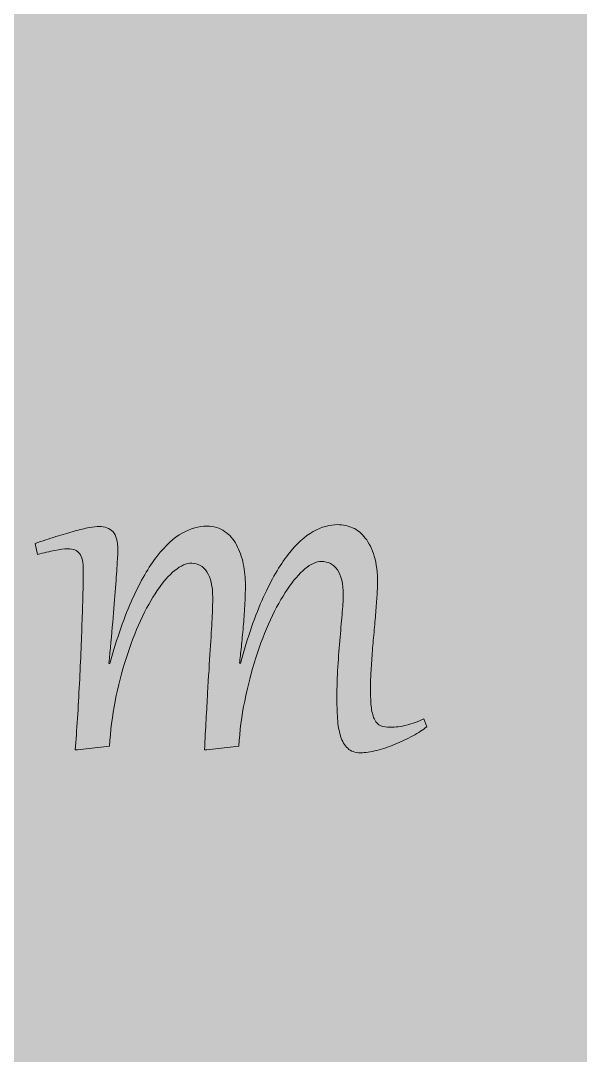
# Model space of a CAD drawing. Extents: x -4214 to -1795, y -2227 to -856.
# Drawn here: x -3438.1 to -3364.2, y -1678.1 to -1541.4 of the extents above; entities that cross this region are included whole.
import ezdxf

# ---------------------------------------------------------------- set-up
doc = ezdxf.new("R2010")
doc.units = 0
doc.header["$MEASUREMENT"] = 0
doc.layers.add('Layer 1', color=7, linetype='Continuous')

# ---------------------------------------------------------------- blocks, each defined once
blk = doc.blocks.new('block 14')
at = {"layer": 'Layer 1', "true_color": 0x2a3f49}
h = blk.add_hatch(color=149, dxfattribs=at)
h.dxf.hatch_style = 2
edge = h.paths.add_edge_path()
edge.add_spline(control_points=[(-3436.21, -1610.52), (-3435.26, -1610.18), (-3434.34, -1609.88), (-3433.46, -1609.6), (-3432.58, -1609.33), (-3431.78, -1609.09), (-3431.04, -1608.89), (-3430.3, -1608.68), (-3429.65, -1608.53), (-3429.08, -1608.42), (-3428.52, -1608.31), (-3428.08, -1608.26), (-3427.75, -1608.26), (-3426.98, -1608.26), (-3426.37, -1608.49), (-3425.93, -1608.95), (-3425.5, -1609.42), (-3425.28, -1610.21), (-3425.28, -1611.35), (-3425.28, -1611.61), (-3425.3, -1612.18), (-3425.36, -1613.07), (-3425.41, -1613.95), (-3425.49, -1615.05), (-3425.59, -1616.38), (-3425.69, -1617.71), (-3425.81, -1619.22), (-3425.96, -1620.93), (-3426.11, -1622.63), (-3426.28, -1624.45), (-3426.47, -1626.37), (-3426.47, -1626.37), (-3426.34, -1626.39), (-3426.34, -1626.39), (-3425.4, -1622.98), (-3424.41, -1620.12), (-3423.34, -1617.8), (-3422.28, -1615.48), (-3421.2, -1613.61), (-3420.1, -1612.19), (-3419, -1610.77), (-3417.89, -1609.75), (-3416.78, -1609.14), (-3415.66, -1608.53), (-3414.58, -1608.22), (-3413.54, -1608.22), (-3412.61, -1608.22), (-3411.82, -1608.45), (-3411.18, -1608.91), (-3410.54, -1609.36), (-3410.01, -1609.96), (-3409.61, -1610.7), (-3409.21, -1611.44), (-3408.91, -1612.27), (-3408.72, -1613.2), (-3408.53, -1614.14), (-3408.44, -1615.09), (-3408.44, -1616.06), (-3408.44, -1616.9), (-3408.47, -1617.8), (-3408.52, -1618.74), (-3408.58, -1619.69), (-3408.64, -1620.62), (-3408.72, -1621.54), (-3408.8, -1622.47), (-3408.89, -1623.34), (-3408.97, -1624.16), (-3409.06, -1624.99), (-3409.14, -1625.71), (-3409.21, -1626.33), (-3409.21, -1626.33), (-3409.08, -1626.35), (-3409.08, -1626.35), (-3408.15, -1622.89), (-3407.14, -1619.98), (-3406.07, -1617.64), (-3405.01, -1615.29), (-3403.92, -1613.41), (-3402.81, -1611.99), (-3401.7, -1610.57), (-3400.59, -1609.55), (-3399.48, -1608.94), (-3398.37, -1608.32), (-3397.28, -1608.02), (-3396.24, -1608.02), (-3395.57, -1608.02), (-3394.92, -1608.16), (-3394.28, -1608.44), (-3393.65, -1608.72), (-3393.09, -1609.18), (-3392.6, -1609.8), (-3392.11, -1610.43), (-3391.72, -1611.23), (-3391.42, -1612.21), (-3391.13, -1613.19), (-3390.98, -1614.37), (-3390.98, -1615.75), (-3390.98, -1616.14), (-3391, -1616.67), (-3391.05, -1617.36), (-3391.1, -1618.03), (-3391.16, -1618.79), (-3391.22, -1619.62), (-3391.29, -1620.45), (-3391.37, -1621.33), (-3391.45, -1622.27), (-3391.54, -1623.2), (-3391.62, -1624.12), (-3391.68, -1625.01), (-3391.75, -1625.92), (-3391.81, -1626.77), (-3391.86, -1627.59), (-3391.91, -1628.4), (-3391.93, -1629.1), (-3391.93, -1629.69), (-3391.93, -1630.74), (-3391.88, -1631.59), (-3391.8, -1632.25), (-3391.71, -1632.9), (-3391.56, -1633.43), (-3391.36, -1633.81), (-3391.16, -1634.19), (-3390.89, -1634.45), (-3390.56, -1634.59), (-3390.22, -1634.73), (-3389.81, -1634.8), (-3389.33, -1634.8), (-3388.63, -1634.8), (-3387.91, -1634.71), (-3387.15, -1634.51), (-3386.4, -1634.32), (-3385.64, -1634.05), (-3384.88, -1633.7), (-3384.88, -1633.7), (-3384.5, -1634.74), (-3384.5, -1634.74), (-3384.98, -1635.13), (-3385.59, -1635.53), (-3386.33, -1635.93), (-3387.07, -1636.33), (-3387.84, -1636.7), (-3388.65, -1637.04), (-3389.47, -1637.37), (-3390.28, -1637.65), (-3391.08, -1637.86), (-3391.89, -1638.07), (-3392.6, -1638.17), (-3393.22, -1638.17), (-3393.94, -1638.17), (-3394.51, -1637.97), (-3394.93, -1637.58), (-3395.34, -1637.2), (-3395.66, -1636.66), (-3395.87, -1635.99), (-3396.07, -1635.32), (-3396.21, -1634.54), (-3396.27, -1633.64), (-3396.33, -1632.74), (-3396.36, -1631.77), (-3396.36, -1630.74), (-3396.36, -1629.49), (-3396.31, -1628.18), (-3396.23, -1626.81), (-3396.14, -1625.44), (-3396.04, -1624.14), (-3395.93, -1622.9), (-3395.83, -1621.67), (-3395.73, -1620.55), (-3395.64, -1619.55), (-3395.56, -1618.55), (-3395.51, -1617.8), (-3395.51, -1617.28), (-3395.51, -1615.82), (-3395.77, -1614.72), (-3396.29, -1613.99), (-3396.8, -1613.26), (-3397.51, -1612.89), (-3398.39, -1612.89), (-3399.08, -1612.89), (-3399.81, -1613.22), (-3400.58, -1613.87), (-3401.35, -1614.52), (-3402.12, -1615.42), (-3402.89, -1616.56), (-3403.67, -1617.7), (-3404.41, -1619.05), (-3405.13, -1620.6), (-3405.85, -1622.15), (-3406.49, -1623.83), (-3407.07, -1625.64), (-3407.65, -1627.45), (-3408.13, -1629.35), (-3408.53, -1631.33), (-3408.93, -1633.31), (-3409.19, -1635.3), (-3409.31, -1637.28), (-3409.31, -1637.28), (-3413.52, -1637.8), (-3413.52, -1637.8), (-3413.52, -1637.8), (-3413.84, -1637.78), (-3413.84, -1637.78), (-3413.69, -1634.97), (-3413.55, -1632.47), (-3413.43, -1630.29), (-3413.3, -1628.12), (-3413.18, -1626.22), (-3413.08, -1624.6), (-3412.98, -1622.97), (-3412.9, -1621.59), (-3412.84, -1620.47), (-3412.78, -1619.34), (-3412.75, -1618.41), (-3412.75, -1617.67), (-3412.75, -1616.16), (-3413.01, -1615.03), (-3413.53, -1614.26), (-3414.04, -1613.5), (-3414.7, -1613.12), (-3415.51, -1613.12), (-3416.22, -1613.12), (-3416.97, -1613.43), (-3417.76, -1614.07), (-3418.54, -1614.71), (-3419.32, -1615.59), (-3420.08, -1616.72), (-3420.85, -1617.85), (-3421.58, -1619.18), (-3422.29, -1620.72), (-3422.99, -1622.26), (-3423.63, -1623.91), (-3424.2, -1625.7), (-3424.77, -1627.49), (-3425.25, -1629.37), (-3425.63, -1631.34), (-3426.01, -1633.31), (-3426.26, -1635.3), (-3426.38, -1637.28), (-3426.38, -1637.28), (-3430.59, -1637.8), (-3430.59, -1637.8), (-3430.59, -1637.8), (-3430.92, -1637.78), (-3430.92, -1637.78), (-3430.81, -1636.51), (-3430.71, -1635.12), (-3430.61, -1633.62), (-3430.52, -1632.11), (-3430.43, -1630.59), (-3430.35, -1629.03), (-3430.27, -1627.48), (-3430.2, -1625.95), (-3430.14, -1624.42), (-3430.08, -1622.9), (-3430.03, -1621.48), (-3429.98, -1620.16), (-3429.93, -1618.83), (-3429.9, -1617.65), (-3429.88, -1616.6), (-3429.86, -1615.55), (-3429.85, -1614.72), (-3429.85, -1614.12), (-3429.85, -1613.57), (-3429.89, -1613.11), (-3429.97, -1612.73), (-3430.05, -1612.36), (-3430.18, -1612.06), (-3430.34, -1611.84), (-3430.51, -1611.62), (-3430.72, -1611.46), (-3430.98, -1611.37), (-3431.23, -1611.27), (-3431.54, -1611.22), (-3431.88, -1611.22), (-3432.37, -1611.22), (-3432.94, -1611.29), (-3433.61, -1611.42), (-3434.29, -1611.56), (-3435.05, -1611.74), (-3435.91, -1611.97), (-3435.91, -1611.97), (-3436.21, -1610.52), (-3436.21, -1610.52)], knot_values=[0, 0, 0, 0, 1, 1, 1, 2, 2, 2, 3, 3, 3, 4, 4, 4, 5, 5, 5, 6, 6, 6, 7, 7, 7, 8, 8, 8, 9, 9, 9, 10, 10, 10, 11, 11, 11, 12, 12, 12, 13, 13, 13, 14, 14, 14, 15, 15, 15, 16, 16, 16, 17, 17, 17, 18, 18, 18, 19, 19, 19, 20, 20, 20, 21, 21, 21, 22, 22, 22, 23, 23, 23, 24, 24, 24, 25, 25, 25, 26, 26, 26, 27, 27, 27, 28, 28, 28, 29, 29, 29, 30, 30, 30, 31, 31, 31, 32, 32, 32, 33, 33, 33, 34, 34, 34, 35, 35, 35, 36, 36, 36, 37, 37, 37, 38, 38, 38, 39, 39, 39, 40, 40, 40, 41, 41, 41, 42, 42, 42, 43, 43, 43, 44, 44, 44, 45, 45, 45, 46, 46, 46, 47, 47, 47, 48, 48, 48, 49, 49, 49, 50, 50, 50, 51, 51, 51, 52, 52, 52, 53, 53, 53, 54, 54, 54, 55, 55, 55, 56, 56, 56, 57, 57, 57, 58, 58, 58, 59, 59, 59, 60, 60, 60, 61, 61, 61, 62, 62, 62, 63, 63, 63, 64, 64, 64, 65, 65, 65, 66, 66, 66, 67, 67, 67, 68, 68, 68, 69, 69, 69, 70, 70, 70, 71, 71, 71, 72, 72, 72, 73, 73, 73, 74, 74, 74, 75, 75, 75, 76, 76, 76, 77, 77, 77, 78, 78, 78, 79, 79, 79, 80, 80, 80, 81, 81, 81, 82, 82, 82, 83, 83, 83, 84, 84, 84, 85, 85, 85, 86, 86, 86, 87, 87, 87, 88, 88, 88, 89, 89, 89, 90, 90, 90, 91, 91, 91, 92, 92, 92, 93, 93, 93, 94, 94, 94, 94], degree=3, periodic=1)
at = {"layer": 'Layer 1', "lineweight": 0}
blk.add_open_spline([(-3436.21, -1610.52), (-3435.26, -1610.18), (-3434.34, -1609.88), (-3433.46, -1609.6), (-3432.58, -1609.33), (-3431.78, -1609.09), (-3431.04, -1608.89), (-3430.3, -1608.68), (-3429.65, -1608.53), (-3429.08, -1608.42), (-3428.52, -1608.31), (-3428.08, -1608.26), (-3427.75, -1608.26), (-3426.98, -1608.26), (-3426.37, -1608.49), (-3425.93, -1608.95), (-3425.5, -1609.42), (-3425.28, -1610.21), (-3425.28, -1611.35), (-3425.28, -1611.61), (-3425.3, -1612.18), (-3425.36, -1613.07), (-3425.41, -1613.95), (-3425.49, -1615.05), (-3425.59, -1616.38), (-3425.69, -1617.71), (-3425.81, -1619.22), (-3425.96, -1620.93), (-3426.11, -1622.63), (-3426.28, -1624.45), (-3426.47, -1626.37), (-3426.47, -1626.37), (-3426.34, -1626.39), (-3426.34, -1626.39), (-3425.4, -1622.98), (-3424.41, -1620.12), (-3423.34, -1617.8), (-3422.28, -1615.48), (-3421.2, -1613.61), (-3420.1, -1612.19), (-3419, -1610.77), (-3417.89, -1609.75), (-3416.78, -1609.14), (-3415.66, -1608.53), (-3414.58, -1608.22), (-3413.54, -1608.22), (-3412.61, -1608.22), (-3411.82, -1608.45), (-3411.18, -1608.91), (-3410.54, -1609.36), (-3410.01, -1609.96), (-3409.61, -1610.7), (-3409.21, -1611.44), (-3408.91, -1612.27), (-3408.72, -1613.2), (-3408.53, -1614.14), (-3408.44, -1615.09), (-3408.44, -1616.06), (-3408.44, -1616.9), (-3408.47, -1617.8), (-3408.52, -1618.74), (-3408.58, -1619.69), (-3408.64, -1620.62), (-3408.72, -1621.54), (-3408.8, -1622.47), (-3408.89, -1623.34), (-3408.97, -1624.16), (-3409.06, -1624.99), (-3409.14, -1625.71), (-3409.21, -1626.33), (-3409.21, -1626.33), (-3409.08, -1626.35), (-3409.08, -1626.35), (-3408.15, -1622.89), (-3407.14, -1619.98), (-3406.07, -1617.64), (-3405.01, -1615.29), (-3403.92, -1613.41), (-3402.81, -1611.99), (-3401.7, -1610.57), (-3400.59, -1609.55), (-3399.48, -1608.94), (-3398.37, -1608.32), (-3397.28, -1608.02), (-3396.24, -1608.02), (-3395.57, -1608.02), (-3394.92, -1608.16), (-3394.28, -1608.44), (-3393.65, -1608.72), (-3393.09, -1609.18), (-3392.6, -1609.8), (-3392.11, -1610.43), (-3391.72, -1611.23), (-3391.42, -1612.21), (-3391.13, -1613.19), (-3390.98, -1614.37), (-3390.98, -1615.75), (-3390.98, -1616.14), (-3391, -1616.67), (-3391.05, -1617.36), (-3391.1, -1618.03), (-3391.16, -1618.79), (-3391.22, -1619.62), (-3391.29, -1620.45), (-3391.37, -1621.33), (-3391.45, -1622.27), (-3391.54, -1623.2), (-3391.62, -1624.12), (-3391.68, -1625.01), (-3391.75, -1625.92), (-3391.81, -1626.77), (-3391.86, -1627.59), (-3391.91, -1628.4), (-3391.93, -1629.1), (-3391.93, -1629.69), (-3391.93, -1630.74), (-3391.88, -1631.59), (-3391.8, -1632.25), (-3391.71, -1632.9), (-3391.56, -1633.43), (-3391.36, -1633.81), (-3391.16, -1634.19), (-3390.89, -1634.45), (-3390.56, -1634.59), (-3390.22, -1634.73), (-3389.81, -1634.8), (-3389.33, -1634.8), (-3388.63, -1634.8), (-3387.91, -1634.71), (-3387.15, -1634.51), (-3386.4, -1634.32), (-3385.64, -1634.05), (-3384.88, -1633.7), (-3384.88, -1633.7), (-3384.5, -1634.74), (-3384.5, -1634.74), (-3384.98, -1635.13), (-3385.59, -1635.53), (-3386.33, -1635.93), (-3387.07, -1636.33), (-3387.84, -1636.7), (-3388.65, -1637.04), (-3389.47, -1637.37), (-3390.28, -1637.65), (-3391.08, -1637.86), (-3391.89, -1638.07), (-3392.6, -1638.17), (-3393.22, -1638.17), (-3393.94, -1638.17), (-3394.51, -1637.97), (-3394.93, -1637.58), (-3395.34, -1637.2), (-3395.66, -1636.66), (-3395.87, -1635.99), (-3396.07, -1635.32), (-3396.21, -1634.54), (-3396.27, -1633.64), (-3396.33, -1632.74), (-3396.36, -1631.77), (-3396.36, -1630.74), (-3396.36, -1629.49), (-3396.31, -1628.18), (-3396.23, -1626.81), (-3396.14, -1625.44), (-3396.04, -1624.14), (-3395.93, -1622.9), (-3395.83, -1621.67), (-3395.73, -1620.55), (-3395.64, -1619.55), (-3395.56, -1618.55), (-3395.51, -1617.8), (-3395.51, -1617.28), (-3395.51, -1615.82), (-3395.77, -1614.72), (-3396.29, -1613.99), (-3396.8, -1613.26), (-3397.51, -1612.89), (-3398.39, -1612.89), (-3399.08, -1612.89), (-3399.81, -1613.22), (-3400.58, -1613.87), (-3401.35, -1614.52), (-3402.12, -1615.42), (-3402.89, -1616.56), (-3403.67, -1617.7), (-3404.41, -1619.05), (-3405.13, -1620.6), (-3405.85, -1622.15), (-3406.49, -1623.83), (-3407.07, -1625.64), (-3407.65, -1627.45), (-3408.13, -1629.35), (-3408.53, -1631.33), (-3408.93, -1633.31), (-3409.19, -1635.3), (-3409.31, -1637.28), (-3409.31, -1637.28), (-3413.52, -1637.8), (-3413.52, -1637.8), (-3413.52, -1637.8), (-3413.84, -1637.78), (-3413.84, -1637.78), (-3413.69, -1634.97), (-3413.55, -1632.47), (-3413.43, -1630.29), (-3413.3, -1628.12), (-3413.18, -1626.22), (-3413.08, -1624.6), (-3412.98, -1622.97), (-3412.9, -1621.59), (-3412.84, -1620.47), (-3412.78, -1619.34), (-3412.75, -1618.41), (-3412.75, -1617.67), (-3412.75, -1616.16), (-3413.01, -1615.03), (-3413.53, -1614.26), (-3414.04, -1613.5), (-3414.7, -1613.12), (-3415.51, -1613.12), (-3416.22, -1613.12), (-3416.97, -1613.43), (-3417.76, -1614.07), (-3418.54, -1614.71), (-3419.32, -1615.59), (-3420.08, -1616.72), (-3420.85, -1617.85), (-3421.58, -1619.18), (-3422.29, -1620.72), (-3422.99, -1622.26), (-3423.63, -1623.91), (-3424.2, -1625.7), (-3424.77, -1627.49), (-3425.25, -1629.37), (-3425.63, -1631.34), (-3426.01, -1633.31), (-3426.26, -1635.3), (-3426.38, -1637.28), (-3426.38, -1637.28), (-3430.59, -1637.8), (-3430.59, -1637.8), (-3430.59, -1637.8), (-3430.92, -1637.78), (-3430.92, -1637.78), (-3430.81, -1636.51), (-3430.71, -1635.12), (-3430.61, -1633.62), (-3430.52, -1632.11), (-3430.43, -1630.59), (-3430.35, -1629.03), (-3430.27, -1627.48), (-3430.2, -1625.95), (-3430.14, -1624.42), (-3430.08, -1622.9), (-3430.03, -1621.48), (-3429.98, -1620.16), (-3429.93, -1618.83), (-3429.9, -1617.65), (-3429.88, -1616.6), (-3429.86, -1615.55), (-3429.85, -1614.72), (-3429.85, -1614.12), (-3429.85, -1613.57), (-3429.89, -1613.11), (-3429.97, -1612.73), (-3430.05, -1612.36), (-3430.18, -1612.06), (-3430.34, -1611.84), (-3430.51, -1611.62), (-3430.72, -1611.46), (-3430.98, -1611.37), (-3431.23, -1611.27), (-3431.54, -1611.22), (-3431.88, -1611.22), (-3432.37, -1611.22), (-3432.94, -1611.29), (-3433.61, -1611.42), (-3434.29, -1611.56), (-3435.05, -1611.74), (-3435.91, -1611.97), (-3435.91, -1611.97), (-3436.21, -1610.52), (-3436.21, -1610.52)], degree=3, knots=[0, 0, 0, 0, 1, 1, 1, 2, 2, 2, 3, 3, 3, 4, 4, 4, 5, 5, 5, 6, 6, 6, 7, 7, 7, 8, 8, 8, 9, 9, 9, 10, 10, 10, 11, 11, 11, 12, 12, 12, 13, 13, 13, 14, 14, 14, 15, 15, 15, 16, 16, 16, 17, 17, 17, 18, 18, 18, 19, 19, 19, 20, 20, 20, 21, 21, 21, 22, 22, 22, 23, 23, 23, 24, 24, 24, 25, 25, 25, 26, 26, 26, 27, 27, 27, 28, 28, 28, 29, 29, 29, 30, 30, 30, 31, 31, 31, 32, 32, 32, 33, 33, 33, 34, 34, 34, 35, 35, 35, 36, 36, 36, 37, 37, 37, 38, 38, 38, 39, 39, 39, 40, 40, 40, 41, 41, 41, 42, 42, 42, 43, 43, 43, 44, 44, 44, 45, 45, 45, 46, 46, 46, 47, 47, 47, 48, 48, 48, 49, 49, 49, 50, 50, 50, 51, 51, 51, 52, 52, 52, 53, 53, 53, 54, 54, 54, 55, 55, 55, 56, 56, 56, 57, 57, 57, 58, 58, 58, 59, 59, 59, 60, 60, 60, 61, 61, 61, 62, 62, 62, 63, 63, 63, 64, 64, 64, 65, 65, 65, 66, 66, 66, 67, 67, 67, 68, 68, 68, 69, 69, 69, 70, 70, 70, 71, 71, 71, 72, 72, 72, 73, 73, 73, 74, 74, 74, 75, 75, 75, 76, 76, 76, 77, 77, 77, 78, 78, 78, 79, 79, 79, 80, 80, 80, 81, 81, 81, 82, 82, 82, 83, 83, 83, 84, 84, 84, 85, 85, 85, 86, 86, 86, 87, 87, 87, 88, 88, 88, 89, 89, 89, 90, 90, 90, 91, 91, 91, 92, 92, 92, 93, 93, 93, 94, 94, 94, 94], dxfattribs=at)
blk = doc.blocks.new('block 13')
at = {"layer": 'Layer 1'}
blk.add_blockref('block 14', (0, 0), dxfattribs=at)
blk = doc.blocks.new('block 3')
at = {"layer": 'Layer 1'}
blk.add_blockref('block 13', (0, 0), dxfattribs=at)
blk = doc.blocks.new('block 2')
at = {"layer": 'Layer 1', "true_color": 0xd1f7fe}
h = blk.add_hatch(color=7, dxfattribs=at)
h.dxf.hatch_style = 2
edge = h.paths.add_edge_path()
edge.add_spline(control_points=[(-1794.66, -1541.43), (-1798.65, -1538.41), (-1802.26, -1532.96), (-1802.26, -1532.96), (-1818.61, -1510.46), (-1812.96, -1476.79), (-1816.44, -1444.45), (-1820.97, -1402.43), (-1845.85, -1390.9), (-1845.85, -1390.9), (-1804.05, -1322.51), (-1892.29, -1300.54), (-1892.29, -1235.18), (-1892.29, -1185.07), (-1862.63, -1142.36), (-1862.63, -1091.81), (-1862.63, -1048.7), (-1902.17, -1036.97), (-1902.17, -1036.97), (-1867.4, -1000.37), (-1890.03, -934.19), (-1946.84, -934.19), (-2005.1, -934.19), (-2041.37, -964.4), (-2090.14, -964.4), (-2164.56, -964.4), (-2207.8, -887.5), (-2269.21, -938.66), (-2361.65, -869.93), (-2476.86, -966.12), (-2551.28, -966.12), (-2625.69, -966.12), (-2641.59, -875.56), (-2696.26, -901.1), (-2661.19, -910.16), (-2669.29, -950.94), (-2696.64, -950.94), (-2728.63, -950.94), (-2744.91, -917.99), (-2781.11, -917.99), (-2815.61, -917.99), (-2899.41, -972.27), (-2996.85, -864.27), (-2996.85, -864.27), (-2999.69, -861.05), (-3004.23, -855.72), (-3008.77, -861.05), (-3011.6, -864.27), (-3011.6, -864.27), (-3109.05, -972.27), (-3192.84, -917.99), (-3227.35, -917.99), (-3263.55, -917.99), (-3279.83, -950.94), (-3311.82, -950.94), (-3339.17, -950.94), (-3347.26, -910.16), (-3312.19, -901.1), (-3366.87, -875.56), (-3382.76, -966.12), (-3457.18, -966.12), (-3531.59, -966.12), (-3646.8, -869.93), (-3739.25, -938.66), (-3800.66, -887.5), (-3843.9, -964.4), (-3918.32, -964.4), (-3967.09, -964.4), (-4003.36, -934.19), (-4061.61, -934.19), (-4118.43, -934.19), (-4141.05, -1000.37), (-4106.29, -1036.97), (-4106.29, -1036.97), (-4145.83, -1048.7), (-4145.83, -1091.81), (-4145.83, -1142.36), (-4116.17, -1185.07), (-4116.17, -1235.18), (-4116.17, -1300.54), (-4204.41, -1322.51), (-4162.6, -1390.9), (-4162.6, -1390.9), (-4187.49, -1402.43), (-4192.02, -1444.45), (-4195.5, -1476.79), (-4189.85, -1510.46), (-4206.19, -1532.96), (-4206.19, -1532.96), (-4209.85, -1538.25), (-4213.8, -1541.43), (-4209.78, -1544.99), (-4206.19, -1549.9), (-4206.19, -1549.9), (-4189.85, -1572.4), (-4195.5, -1606.08), (-4192.02, -1638.41), (-4187.49, -1680.43), (-4162.6, -1691.96), (-4162.6, -1691.96), (-4204.41, -1760.35), (-4116.17, -1782.32), (-4116.17, -1847.68), (-4116.17, -1897.79), (-4145.83, -1940.5), (-4145.83, -1991.05), (-4145.83, -2034.16), (-4106.29, -2045.89), (-4106.29, -2045.89), (-4141.05, -2082.49), (-4118.43, -2148.67), (-4061.61, -2148.67), (-4003.36, -2148.67), (-3967.09, -2118.46), (-3918.32, -2118.46), (-3843.9, -2118.46), (-3800.66, -2195.36), (-3739.25, -2144.21), (-3646.8, -2212.93), (-3531.59, -2116.74), (-3457.18, -2116.74), (-3382.76, -2116.74), (-3366.87, -2207.3), (-3312.19, -2181.76), (-3347.26, -2172.7), (-3339.17, -2131.92), (-3311.82, -2131.92), (-3279.83, -2131.92), (-3263.55, -2164.87), (-3227.35, -2164.87), (-3192.84, -2164.87), (-3109.05, -2110.59), (-3011.6, -2218.59), (-3011.6, -2218.59), (-3008.77, -2221.81), (-3004.23, -2227.14), (-2999.69, -2221.81), (-2996.85, -2218.59), (-2996.85, -2218.59), (-2899.41, -2110.59), (-2815.61, -2164.87), (-2781.11, -2164.87), (-2744.91, -2164.87), (-2728.63, -2131.92), (-2696.64, -2131.92), (-2669.29, -2131.92), (-2661.19, -2172.7), (-2696.26, -2181.76), (-2641.59, -2207.3), (-2625.69, -2116.74), (-2551.28, -2116.74), (-2476.86, -2116.74), (-2361.65, -2212.93), (-2269.21, -2144.21), (-2207.8, -2195.36), (-2164.56, -2118.46), (-2090.14, -2118.46), (-2041.37, -2118.46), (-2005.1, -2148.67), (-1946.84, -2148.67), (-1890.03, -2148.67), (-1867.4, -2082.49), (-1902.17, -2045.89), (-1902.17, -2045.89), (-1862.63, -2034.16), (-1862.63, -1991.05), (-1862.63, -1940.5), (-1892.29, -1897.79), (-1892.29, -1847.68), (-1892.29, -1782.32), (-1804.05, -1760.35), (-1845.85, -1691.96), (-1845.85, -1691.96), (-1820.97, -1680.43), (-1816.44, -1638.41), (-1812.96, -1606.08), (-1818.61, -1572.4), (-1802.26, -1549.9), (-1802.26, -1549.9), (-1799.12, -1544.75), (-1794.66, -1541.43)], knot_values=[0, 0, 0, 0, 1, 1, 1, 2, 2, 2, 3, 3, 3, 4, 4, 4, 5, 5, 5, 6, 6, 6, 7, 7, 7, 8, 8, 8, 9, 9, 9, 10, 10, 10, 11, 11, 11, 12, 12, 12, 13, 13, 13, 14, 14, 14, 15, 15, 15, 16, 16, 16, 17, 17, 17, 18, 18, 18, 19, 19, 19, 20, 20, 20, 21, 21, 21, 22, 22, 22, 23, 23, 23, 24, 24, 24, 25, 25, 25, 26, 26, 26, 27, 27, 27, 28, 28, 28, 29, 29, 29, 30, 30, 30, 31, 31, 31, 32, 32, 32, 33, 33, 33, 34, 34, 34, 35, 35, 35, 36, 36, 36, 37, 37, 37, 38, 38, 38, 39, 39, 39, 40, 40, 40, 41, 41, 41, 42, 42, 42, 43, 43, 43, 44, 44, 44, 45, 45, 45, 46, 46, 46, 47, 47, 47, 48, 48, 48, 49, 49, 49, 50, 50, 50, 51, 51, 51, 52, 52, 52, 53, 53, 53, 54, 54, 54, 55, 55, 55, 56, 56, 56, 57, 57, 57, 58, 58, 58, 59, 59, 59, 60, 60, 60, 60], degree=3, periodic=1)
at = {"layer": 'Layer 1', "lineweight": 0}
blk.add_open_spline([(-1794.66, -1541.43), (-1798.65, -1538.41), (-1802.26, -1532.96), (-1802.26, -1532.96), (-1818.61, -1510.46), (-1812.96, -1476.79), (-1816.44, -1444.45), (-1820.97, -1402.43), (-1845.85, -1390.9), (-1845.85, -1390.9), (-1804.05, -1322.51), (-1892.29, -1300.54), (-1892.29, -1235.18), (-1892.29, -1185.07), (-1862.63, -1142.36), (-1862.63, -1091.81), (-1862.63, -1048.7), (-1902.17, -1036.97), (-1902.17, -1036.97), (-1867.4, -1000.37), (-1890.03, -934.19), (-1946.84, -934.19), (-2005.1, -934.19), (-2041.37, -964.4), (-2090.14, -964.4), (-2164.56, -964.4), (-2207.8, -887.5), (-2269.21, -938.66), (-2361.65, -869.93), (-2476.86, -966.12), (-2551.28, -966.12), (-2625.69, -966.12), (-2641.59, -875.56), (-2696.26, -901.1), (-2661.19, -910.16), (-2669.29, -950.94), (-2696.64, -950.94), (-2728.63, -950.94), (-2744.91, -917.99), (-2781.11, -917.99), (-2815.61, -917.99), (-2899.41, -972.27), (-2996.85, -864.27), (-2996.85, -864.27), (-2999.69, -861.05), (-3004.23, -855.72), (-3008.77, -861.05), (-3011.6, -864.27), (-3011.6, -864.27), (-3109.05, -972.27), (-3192.84, -917.99), (-3227.35, -917.99), (-3263.55, -917.99), (-3279.83, -950.94), (-3311.82, -950.94), (-3339.17, -950.94), (-3347.26, -910.16), (-3312.19, -901.1), (-3366.87, -875.56), (-3382.76, -966.12), (-3457.18, -966.12), (-3531.59, -966.12), (-3646.8, -869.93), (-3739.25, -938.66), (-3800.66, -887.5), (-3843.9, -964.4), (-3918.32, -964.4), (-3967.09, -964.4), (-4003.36, -934.19), (-4061.61, -934.19), (-4118.43, -934.19), (-4141.05, -1000.37), (-4106.29, -1036.97), (-4106.29, -1036.97), (-4145.83, -1048.7), (-4145.83, -1091.81), (-4145.83, -1142.36), (-4116.17, -1185.07), (-4116.17, -1235.18), (-4116.17, -1300.54), (-4204.41, -1322.51), (-4162.6, -1390.9), (-4162.6, -1390.9), (-4187.49, -1402.43), (-4192.02, -1444.45), (-4195.5, -1476.79), (-4189.85, -1510.46), (-4206.19, -1532.96), (-4206.19, -1532.96), (-4209.85, -1538.25), (-4213.8, -1541.43), (-4209.78, -1544.99), (-4206.19, -1549.9), (-4206.19, -1549.9), (-4189.85, -1572.4), (-4195.5, -1606.08), (-4192.02, -1638.41), (-4187.49, -1680.43), (-4162.6, -1691.96), (-4162.6, -1691.96), (-4204.41, -1760.35), (-4116.17, -1782.32), (-4116.17, -1847.68), (-4116.17, -1897.79), (-4145.83, -1940.5), (-4145.83, -1991.05), (-4145.83, -2034.16), (-4106.29, -2045.89), (-4106.29, -2045.89), (-4141.05, -2082.49), (-4118.43, -2148.67), (-4061.61, -2148.67), (-4003.36, -2148.67), (-3967.09, -2118.46), (-3918.32, -2118.46), (-3843.9, -2118.46), (-3800.66, -2195.36), (-3739.25, -2144.21), (-3646.8, -2212.93), (-3531.59, -2116.74), (-3457.18, -2116.74), (-3382.76, -2116.74), (-3366.87, -2207.3), (-3312.19, -2181.76), (-3347.26, -2172.7), (-3339.17, -2131.92), (-3311.82, -2131.92), (-3279.83, -2131.92), (-3263.55, -2164.87), (-3227.35, -2164.87), (-3192.84, -2164.87), (-3109.05, -2110.59), (-3011.6, -2218.59), (-3011.6, -2218.59), (-3008.77, -2221.81), (-3004.23, -2227.14), (-2999.69, -2221.81), (-2996.85, -2218.59), (-2996.85, -2218.59), (-2899.41, -2110.59), (-2815.61, -2164.87), (-2781.11, -2164.87), (-2744.91, -2164.87), (-2728.63, -2131.92), (-2696.64, -2131.92), (-2669.29, -2131.92), (-2661.19, -2172.7), (-2696.26, -2181.76), (-2641.59, -2207.3), (-2625.69, -2116.74), (-2551.28, -2116.74), (-2476.86, -2116.74), (-2361.65, -2212.93), (-2269.21, -2144.21), (-2207.8, -2195.36), (-2164.56, -2118.46), (-2090.14, -2118.46), (-2041.37, -2118.46), (-2005.1, -2148.67), (-1946.84, -2148.67), (-1890.03, -2148.67), (-1867.4, -2082.49), (-1902.17, -2045.89), (-1902.17, -2045.89), (-1862.63, -2034.16), (-1862.63, -1991.05), (-1862.63, -1940.5), (-1892.29, -1897.79), (-1892.29, -1847.68), (-1892.29, -1782.32), (-1804.05, -1760.35), (-1845.85, -1691.96), (-1845.85, -1691.96), (-1820.97, -1680.43), (-1816.44, -1638.41), (-1812.96, -1606.08), (-1818.61, -1572.4), (-1802.26, -1549.9), (-1802.26, -1549.9), (-1799.12, -1544.75), (-1794.66, -1541.43)], degree=3, knots=[0, 0, 0, 0, 1, 1, 1, 2, 2, 2, 3, 3, 3, 4, 4, 4, 5, 5, 5, 6, 6, 6, 7, 7, 7, 8, 8, 8, 9, 9, 9, 10, 10, 10, 11, 11, 11, 12, 12, 12, 13, 13, 13, 14, 14, 14, 15, 15, 15, 16, 16, 16, 17, 17, 17, 18, 18, 18, 19, 19, 19, 20, 20, 20, 21, 21, 21, 22, 22, 22, 23, 23, 23, 24, 24, 24, 25, 25, 25, 26, 26, 26, 27, 27, 27, 28, 28, 28, 29, 29, 29, 30, 30, 30, 31, 31, 31, 32, 32, 32, 33, 33, 33, 34, 34, 34, 35, 35, 35, 36, 36, 36, 37, 37, 37, 38, 38, 38, 39, 39, 39, 40, 40, 40, 41, 41, 41, 42, 42, 42, 43, 43, 43, 44, 44, 44, 45, 45, 45, 46, 46, 46, 47, 47, 47, 48, 48, 48, 49, 49, 49, 50, 50, 50, 51, 51, 51, 52, 52, 52, 53, 53, 53, 54, 54, 54, 55, 55, 55, 56, 56, 56, 57, 57, 57, 58, 58, 58, 59, 59, 59, 60, 60, 60, 60], dxfattribs=at)
at = {"layer": 'Layer 1'}
blk.add_blockref('block 3', (0, 0), dxfattribs=at)

msp = doc.modelspace()

# ---------------------------------------------------------------- block references
at = {"layer": 'Layer 1'}
msp.add_blockref('block 2', (0, 0), dxfattribs=at)

doc.saveas('drawing.dxf')
